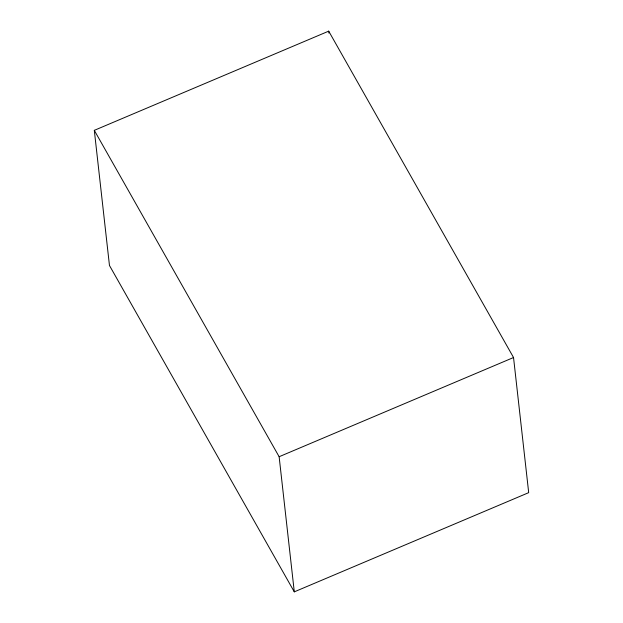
<?xml version="1.0" encoding="UTF-8"?>
<svg xmlns="http://www.w3.org/2000/svg" width="623" height="623" viewBox="0 0 623 623"><rect width="100%" height="100%" fill="white"/><g stroke="black" fill="none" stroke-linecap="round" stroke-linejoin="round"><path stroke-width="0.93" d="M94.307 130.347L328.71 31.15L513.539 357.524L528.693 492.653L294.29 591.85L109.461 265.476L94.307 130.347L279.135 456.721L294.29 591.85M279.135 456.721L513.539 357.524M328.71 31.15L328.921 33.081"/></g></svg>
